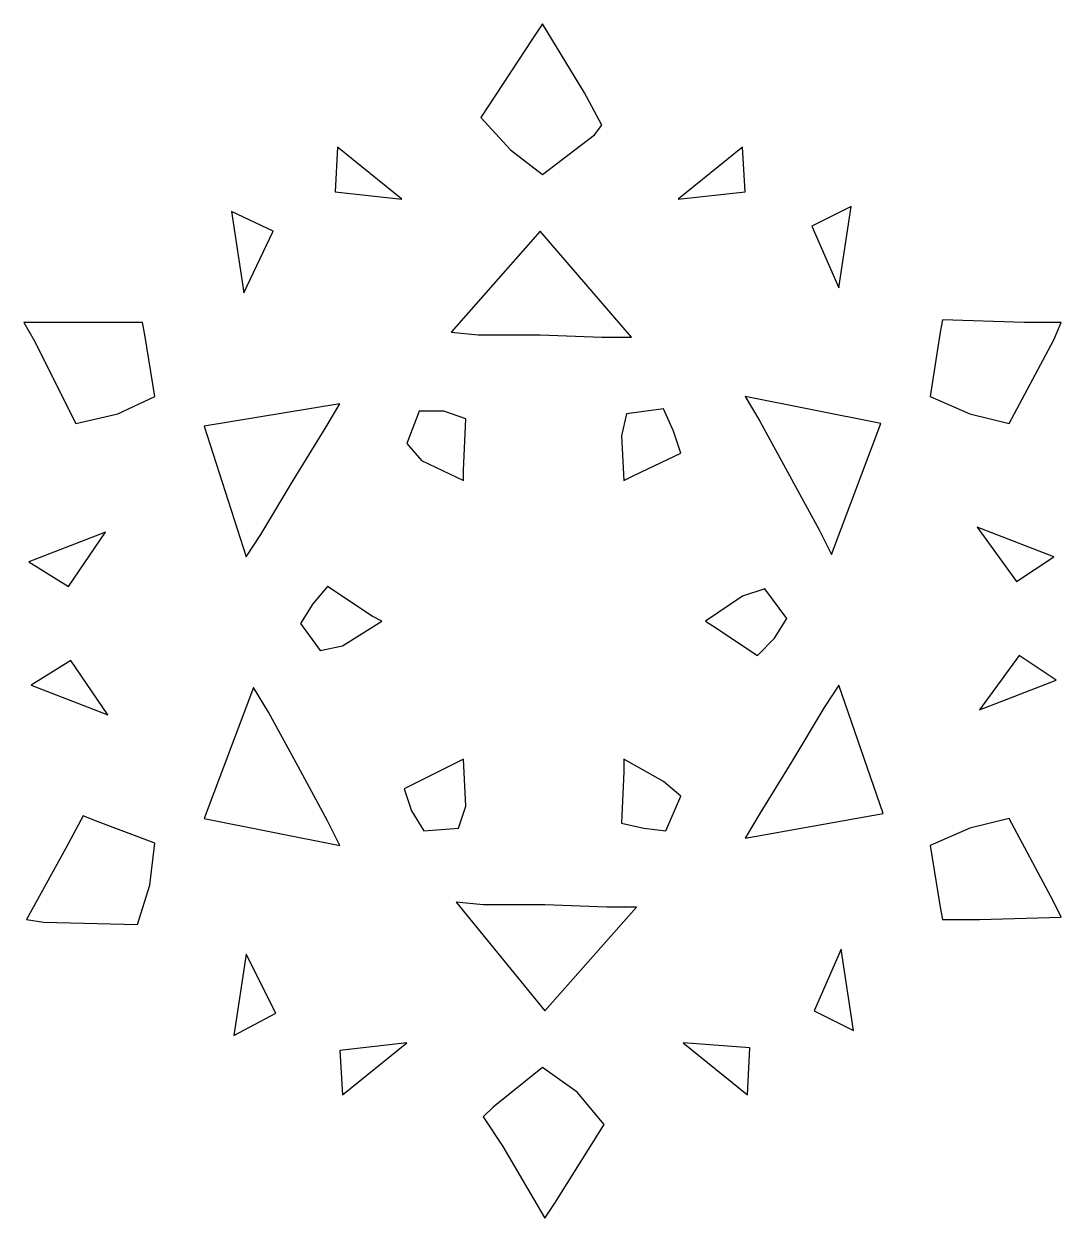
# Model space of a CAD drawing. Header units: centimetres. Extents: x -33.8 to 29.1, y -41.9 to 41.6.
# Drawn here: x -30.32 to -25.36, y -17.02 to -11.32 of the extents above; entities that cross this region are included whole.
import ezdxf

# ---------------------------------------------------------------- set-up
doc = ezdxf.new("R2010")
doc.units = ezdxf.units.CM
doc.header["$MEASUREMENT"] = 0
doc.layers.add('layer 1', color=7, linetype='Continuous')

msp = doc.modelspace()

# ---------------------------------------------------------------- linework, layer by layer
at = {"layer": 'layer 1', "color": 177}
for points, knots in [([(-27.88754, -11.39165), (-27.88754, -11.39165), (-27.88754, -11.39165), (-27.88754, -11.39165), (-27.88754, -11.39165), (-27.88754, -11.39165), (-27.84038, -11.32095), (-27.84038, -11.32095), (-27.84038, -11.32095), (-27.84038, -11.32095), (-27.63995, -11.65095), (-27.63995, -11.65095), (-27.63995, -11.65095), (-27.63995, -11.65095), (-27.55741, -11.80413), (-27.55741, -11.80413), (-27.55741, -11.80413), (-27.55741, -11.80413), (-27.59279, -11.85129), (-27.59279, -11.85129), (-27.59279, -11.85129), (-27.59279, -11.85129), (-27.84038, -12.03983), (-27.84038, -12.03983), (-27.84038, -12.03983), (-27.84038, -12.03983), (-27.99365, -11.922), (-27.99365, -11.922), (-27.99365, -11.922), (-27.99365, -11.922), (-28.13516, -11.76878), (-28.13516, -11.76878), (-28.13516, -11.76878), (-28.13516, -11.76878), (-27.88754, -11.39165), (-27.88754, -11.39165)], [0, 0, 0, 0, 0.1, 0.1, 0.1, 0.1, 0.2, 0.2, 0.2, 0.2, 0.3, 0.3, 0.3, 0.3, 0.4, 0.4, 0.4, 0.4, 0.5, 0.5, 0.5, 0.5, 0.6, 0.6, 0.6, 0.6, 0.7, 0.7, 0.7, 0.7, 0.8, 0.8, 0.8, 0.8, 1, 1, 1, 1]), ([(-28.819, -11.91021), (-28.819, -11.91021), (-28.819, -11.91021), (-28.819, -11.91021), (-28.819, -11.91021), (-28.819, -11.91021), (-28.51246, -12.1577), (-28.51246, -12.1577), (-28.51246, -12.1577), (-28.51246, -12.1577), (-28.83081, -12.12235), (-28.83081, -12.12235), (-28.83081, -12.12235), (-28.83081, -12.12235), (-28.819, -11.91021), (-28.819, -11.91021)], [0, 0, 0, 0, 0.2, 0.2, 0.2, 0.2, 0.4, 0.4, 0.4, 0.4, 0.6, 0.6, 0.6, 0.6, 1, 1, 1, 1]), ([(-26.88537, -11.91021), (-26.88537, -11.91021), (-26.88537, -11.91021), (-26.88537, -11.91021), (-26.88537, -11.91021), (-26.88537, -11.91021), (-26.87355, -12.12235), (-26.87355, -12.12235), (-26.87355, -12.12235), (-26.87355, -12.12235), (-27.1919, -12.1577), (-27.1919, -12.1577), (-27.1919, -12.1577), (-27.1919, -12.1577), (-26.88537, -11.91021), (-26.88537, -11.91021)], [0, 0, 0, 0, 0.2, 0.2, 0.2, 0.2, 0.4, 0.4, 0.4, 0.4, 0.6, 0.6, 0.6, 0.6, 1, 1, 1, 1]), ([(-26.36656, -12.19305), (-26.36656, -12.19305), (-26.36656, -12.19305), (-26.36656, -12.19305), (-26.36656, -12.19305), (-26.36656, -12.19305), (-26.42553, -12.58196), (-26.42553, -12.58196), (-26.42553, -12.58196), (-26.42553, -12.58196), (-26.55523, -12.28734), (-26.55523, -12.28734), (-26.55523, -12.28734), (-26.55523, -12.28734), (-26.36656, -12.19305), (-26.36656, -12.19305)], [0, 0, 0, 0, 0.2, 0.2, 0.2, 0.2, 0.4, 0.4, 0.4, 0.4, 0.6, 0.6, 0.6, 0.6, 1, 1, 1, 1]), ([(-29.12556, -12.31088), (-29.12556, -12.31088), (-29.12556, -12.31088), (-29.12556, -12.31088), (-29.12556, -12.31088), (-29.12556, -12.31088), (-29.26705, -12.60553), (-29.26705, -12.60553), (-29.26705, -12.60553), (-29.26705, -12.60553), (-29.32599, -12.21661), (-29.32599, -12.21661), (-29.32599, -12.21661), (-29.32599, -12.21661), (-29.12556, -12.31088), (-29.12556, -12.31088)], [0, 0, 0, 0, 0.2, 0.2, 0.2, 0.2, 0.4, 0.4, 0.4, 0.4, 0.6, 0.6, 0.6, 0.6, 1, 1, 1, 1]), ([(-27.85219, -12.31088), (-27.85219, -12.31088), (-27.85219, -12.31088), (-27.85219, -12.31088), (-27.85219, -12.31088), (-27.85219, -12.31088), (-27.41593, -12.81766), (-27.41593, -12.81766), (-27.41593, -12.81766), (-27.41593, -12.81766), (-27.55741, -12.81766), (-27.55741, -12.81766), (-27.55741, -12.81766), (-27.55741, -12.81766), (-27.85219, -12.80588), (-27.85219, -12.80588), (-27.85219, -12.80588), (-27.85219, -12.80588), (-28.14695, -12.80588), (-28.14695, -12.80588), (-28.14695, -12.80588), (-28.14695, -12.80588), (-28.27665, -12.79409), (-28.27665, -12.79409), (-28.27665, -12.79409), (-28.27665, -12.79409), (-27.85219, -12.31088), (-27.85219, -12.31088)], [0, 0, 0, 0, 0.125, 0.125, 0.125, 0.125, 0.25, 0.25, 0.25, 0.25, 0.375, 0.375, 0.375, 0.375, 0.5, 0.5, 0.5, 0.5, 0.625, 0.625, 0.625, 0.625, 0.75, 0.75, 0.75, 0.75, 1, 1, 1, 1]), ([(-29.86836, -13.18301), (-29.86836, -13.18301), (-29.86836, -13.18301), (-29.86836, -13.18301), (-29.86836, -13.18301), (-29.86836, -13.18301), (-30.0688, -13.23014), (-30.0688, -13.23014), (-30.0688, -13.23014), (-30.0688, -13.23014), (-30.26925, -12.82944), (-30.26925, -12.82944), (-30.26925, -12.82944), (-30.26925, -12.82944), (-30.31641, -12.74693), (-30.31641, -12.74693), (-30.31641, -12.74693), (-30.31641, -12.74693), (-29.92731, -12.74693), (-29.92731, -12.74693), (-29.92731, -12.74693), (-29.92731, -12.74693), (-29.75045, -12.74693), (-29.75045, -12.74693), (-29.75045, -12.74693), (-29.75045, -12.74693), (-29.73866, -12.80588), (-29.73866, -12.80588), (-29.73866, -12.80588), (-29.73866, -12.80588), (-29.6915, -13.10049), (-29.6915, -13.10049), (-29.6915, -13.10049), (-29.6915, -13.10049), (-29.86836, -13.18301), (-29.86836, -13.18301)], [0, 0, 0, 0, 0.1, 0.1, 0.1, 0.1, 0.2, 0.2, 0.2, 0.2, 0.3, 0.3, 0.3, 0.3, 0.4, 0.4, 0.4, 0.4, 0.5, 0.5, 0.5, 0.5, 0.6, 0.6, 0.6, 0.6, 0.7, 0.7, 0.7, 0.7, 0.8, 0.8, 0.8, 0.8, 1, 1, 1, 1]), ([(-25.39973, -12.82944), (-25.39973, -12.82944), (-25.39973, -12.82944), (-25.39973, -12.82944), (-25.39973, -12.82944), (-25.39973, -12.82944), (-25.61197, -13.23014), (-25.61197, -13.23014), (-25.61197, -13.23014), (-25.61197, -13.23014), (-25.80062, -13.18301), (-25.80062, -13.18301), (-25.80062, -13.18301), (-25.80062, -13.18301), (-25.98926, -13.10049), (-25.98926, -13.10049), (-25.98926, -13.10049), (-25.98926, -13.10049), (-25.9421, -12.79409), (-25.9421, -12.79409), (-25.9421, -12.79409), (-25.9421, -12.79409), (-25.93032, -12.73517), (-25.93032, -12.73517), (-25.93032, -12.73517), (-25.93032, -12.73517), (-25.54124, -12.74693), (-25.54124, -12.74693), (-25.54124, -12.74693), (-25.54124, -12.74693), (-25.36438, -12.74693), (-25.36438, -12.74693), (-25.36438, -12.74693), (-25.36438, -12.74693), (-25.39973, -12.82944), (-25.39973, -12.82944)], [0, 0, 0, 0, 0.1, 0.1, 0.1, 0.1, 0.2, 0.2, 0.2, 0.2, 0.3, 0.3, 0.3, 0.3, 0.4, 0.4, 0.4, 0.4, 0.5, 0.5, 0.5, 0.5, 0.6, 0.6, 0.6, 0.6, 0.7, 0.7, 0.7, 0.7, 0.8, 0.8, 0.8, 0.8, 1, 1, 1, 1]), ([(-26.22507, -13.23014), (-26.22507, -13.23014), (-26.22507, -13.23014), (-26.22507, -13.23014), (-26.22507, -13.23014), (-26.22507, -13.23014), (-26.46088, -13.85473), (-26.46088, -13.85473), (-26.46088, -13.85473), (-26.46088, -13.85473), (-26.51985, -13.73689), (-26.51985, -13.73689), (-26.51985, -13.73689), (-26.51985, -13.73689), (-26.66134, -13.47762), (-26.66134, -13.47762), (-26.66134, -13.47762), (-26.66134, -13.47762), (-26.80283, -13.21836), (-26.80283, -13.21836), (-26.80283, -13.21836), (-26.80283, -13.21836), (-26.87355, -13.10049), (-26.87355, -13.10049), (-26.87355, -13.10049), (-26.87355, -13.10049), (-26.22507, -13.23014), (-26.22507, -13.23014)], [0, 0, 0, 0, 0.125, 0.125, 0.125, 0.125, 0.25, 0.25, 0.25, 0.25, 0.375, 0.375, 0.375, 0.375, 0.5, 0.5, 0.5, 0.5, 0.625, 0.625, 0.625, 0.625, 0.75, 0.75, 0.75, 0.75, 1, 1, 1, 1]), ([(-28.80721, -13.13585), (-28.80721, -13.13585), (-28.80721, -13.13585), (-28.80721, -13.13585), (-28.80721, -13.13585), (-28.80721, -13.13585), (-28.87797, -13.25371), (-28.87797, -13.25371), (-28.87797, -13.25371), (-28.87797, -13.25371), (-29.03124, -13.50119), (-29.03124, -13.50119), (-29.03124, -13.50119), (-29.03124, -13.50119), (-29.18451, -13.76046), (-29.18451, -13.76046), (-29.18451, -13.76046), (-29.18451, -13.76046), (-29.25526, -13.86654), (-29.25526, -13.86654), (-29.25526, -13.86654), (-29.25526, -13.86654), (-29.45569, -13.24192), (-29.45569, -13.24192), (-29.45569, -13.24192), (-29.45569, -13.24192), (-28.80721, -13.13585), (-28.80721, -13.13585)], [0, 0, 0, 0, 0.125, 0.125, 0.125, 0.125, 0.25, 0.25, 0.25, 0.25, 0.375, 0.375, 0.375, 0.375, 0.5, 0.5, 0.5, 0.5, 0.625, 0.625, 0.625, 0.625, 0.75, 0.75, 0.75, 0.75, 1, 1, 1, 1]), ([(-28.42992, -13.17122), (-28.42992, -13.17122), (-28.42992, -13.17122), (-28.42992, -13.17122), (-28.42992, -13.17122), (-28.42992, -13.17122), (-28.31203, -13.17122), (-28.31203, -13.17122), (-28.31203, -13.17122), (-28.31203, -13.17122), (-28.20589, -13.20657), (-28.20589, -13.20657), (-28.20589, -13.20657), (-28.20589, -13.20657), (-28.21768, -13.45406), (-28.21768, -13.45406), (-28.21768, -13.45406), (-28.21768, -13.45406), (-28.21768, -13.50119), (-28.21768, -13.50119), (-28.21768, -13.50119), (-28.21768, -13.50119), (-28.41813, -13.40692), (-28.41813, -13.40692), (-28.41813, -13.40692), (-28.41813, -13.40692), (-28.48886, -13.32441), (-28.48886, -13.32441), (-28.48886, -13.32441), (-28.48886, -13.32441), (-28.42992, -13.17122), (-28.42992, -13.17122)], [0, 0, 0, 0, 0.1111111, 0.1111111, 0.1111111, 0.1111111, 0.2222222, 0.2222222, 0.2222222, 0.2222222, 0.3333333, 0.3333333, 0.3333333, 0.3333333, 0.4444444, 0.4444444, 0.4444444, 0.4444444, 0.5555556, 0.5555556, 0.5555556, 0.5555556, 0.6666667, 0.6666667, 0.6666667, 0.6666667, 0.7777778, 0.7777778, 0.7777778, 0.7777778, 1, 1, 1, 1]), ([(-27.40414, -13.47762), (-27.40414, -13.47762), (-27.40414, -13.47762), (-27.40414, -13.47762), (-27.40414, -13.47762), (-27.40414, -13.47762), (-27.45131, -13.50119), (-27.45131, -13.50119), (-27.45131, -13.50119), (-27.45131, -13.50119), (-27.46309, -13.28906), (-27.46309, -13.28906), (-27.46309, -13.28906), (-27.46309, -13.28906), (-27.43949, -13.18301), (-27.43949, -13.18301), (-27.43949, -13.18301), (-27.43949, -13.18301), (-27.26266, -13.15941), (-27.26266, -13.15941), (-27.26266, -13.15941), (-27.26266, -13.15941), (-27.2155, -13.26549), (-27.2155, -13.26549), (-27.2155, -13.26549), (-27.2155, -13.26549), (-27.18012, -13.37157), (-27.18012, -13.37157), (-27.18012, -13.37157), (-27.18012, -13.37157), (-27.40414, -13.47762), (-27.40414, -13.47762)], [0, 0, 0, 0, 0.1111111, 0.1111111, 0.1111111, 0.1111111, 0.2222222, 0.2222222, 0.2222222, 0.2222222, 0.3333333, 0.3333333, 0.3333333, 0.3333333, 0.4444444, 0.4444444, 0.4444444, 0.4444444, 0.5555556, 0.5555556, 0.5555556, 0.5555556, 0.6666667, 0.6666667, 0.6666667, 0.6666667, 0.7777778, 0.7777778, 0.7777778, 0.7777778, 1, 1, 1, 1]), ([(-25.57659, -13.98437), (-25.57659, -13.98437), (-25.57659, -13.98437), (-25.57659, -13.98437), (-25.57659, -13.98437), (-25.57659, -13.98437), (-25.76524, -13.72511), (-25.76524, -13.72511), (-25.76524, -13.72511), (-25.76524, -13.72511), (-25.39973, -13.86654), (-25.39973, -13.86654), (-25.39973, -13.86654), (-25.39973, -13.86654), (-25.57659, -13.98437), (-25.57659, -13.98437)], [0, 0, 0, 0, 0.2, 0.2, 0.2, 0.2, 0.4, 0.4, 0.4, 0.4, 0.6, 0.6, 0.6, 0.6, 1, 1, 1, 1]), ([(-30.10417, -14.00797), (-30.10417, -14.00797), (-30.10417, -14.00797), (-30.10417, -14.00797), (-30.10417, -14.00797), (-30.10417, -14.00797), (-30.29282, -13.89011), (-30.29282, -13.89011), (-30.29282, -13.89011), (-30.29282, -13.89011), (-29.92731, -13.74867), (-29.92731, -13.74867), (-29.92731, -13.74867), (-29.92731, -13.74867), (-30.10417, -14.00797), (-30.10417, -14.00797)], [0, 0, 0, 0, 0.2, 0.2, 0.2, 0.2, 0.4, 0.4, 0.4, 0.4, 0.6, 0.6, 0.6, 0.6, 1, 1, 1, 1]), ([(-28.60678, -14.17294), (-28.60678, -14.17294), (-28.60678, -14.17294), (-28.60678, -14.17294), (-28.60678, -14.17294), (-28.60678, -14.17294), (-28.79543, -14.29078), (-28.79543, -14.29078), (-28.79543, -14.29078), (-28.79543, -14.29078), (-28.90154, -14.31437), (-28.90154, -14.31437), (-28.90154, -14.31437), (-28.90154, -14.31437), (-28.99586, -14.18472), (-28.99586, -14.18472), (-28.99586, -14.18472), (-28.99586, -14.18472), (-28.93691, -14.09045), (-28.93691, -14.09045), (-28.93691, -14.09045), (-28.93691, -14.09045), (-28.86618, -14.00797), (-28.86618, -14.00797), (-28.86618, -14.00797), (-28.86618, -14.00797), (-28.65394, -14.14937), (-28.65394, -14.14937), (-28.65394, -14.14937), (-28.65394, -14.14937), (-28.60678, -14.17294), (-28.60678, -14.17294)], [0, 0, 0, 0, 0.1111111, 0.1111111, 0.1111111, 0.1111111, 0.2222222, 0.2222222, 0.2222222, 0.2222222, 0.3333333, 0.3333333, 0.3333333, 0.3333333, 0.4444444, 0.4444444, 0.4444444, 0.4444444, 0.5555556, 0.5555556, 0.5555556, 0.5555556, 0.6666667, 0.6666667, 0.6666667, 0.6666667, 0.7777778, 0.7777778, 0.7777778, 0.7777778, 1, 1, 1, 1]), ([(-26.67312, -14.16116), (-26.67312, -14.16116), (-26.67312, -14.16116), (-26.67312, -14.16116), (-26.67312, -14.16116), (-26.67312, -14.16116), (-26.73207, -14.25542), (-26.73207, -14.25542), (-26.73207, -14.25542), (-26.73207, -14.25542), (-26.81461, -14.33794), (-26.81461, -14.33794), (-26.81461, -14.33794), (-26.81461, -14.33794), (-27.02685, -14.19651), (-27.02685, -14.19651), (-27.02685, -14.19651), (-27.02685, -14.19651), (-27.0622, -14.17294), (-27.0622, -14.17294), (-27.0622, -14.17294), (-27.0622, -14.17294), (-26.88537, -14.05508), (-26.88537, -14.05508), (-26.88537, -14.05508), (-26.88537, -14.05508), (-26.77923, -14.01975), (-26.77923, -14.01975), (-26.77923, -14.01975), (-26.77923, -14.01975), (-26.67312, -14.16116), (-26.67312, -14.16116)], [0, 0, 0, 0, 0.1111111, 0.1111111, 0.1111111, 0.1111111, 0.2222222, 0.2222222, 0.2222222, 0.2222222, 0.3333333, 0.3333333, 0.3333333, 0.3333333, 0.4444444, 0.4444444, 0.4444444, 0.4444444, 0.5555556, 0.5555556, 0.5555556, 0.5555556, 0.6666667, 0.6666667, 0.6666667, 0.6666667, 0.7777778, 0.7777778, 0.7777778, 0.7777778, 1, 1, 1, 1]), ([(-29.91553, -14.62077), (-29.91553, -14.62077), (-29.91553, -14.62077), (-29.91553, -14.62077), (-29.91553, -14.62077), (-29.91553, -14.62077), (-30.28104, -14.47934), (-30.28104, -14.47934), (-30.28104, -14.47934), (-30.28104, -14.47934), (-30.09239, -14.3615), (-30.09239, -14.3615), (-30.09239, -14.3615), (-30.09239, -14.3615), (-29.91553, -14.62077), (-29.91553, -14.62077)], [0, 0, 0, 0, 0.2, 0.2, 0.2, 0.2, 0.4, 0.4, 0.4, 0.4, 0.6, 0.6, 0.6, 0.6, 1, 1, 1, 1]), ([(-25.38795, -14.4558), (-25.38795, -14.4558), (-25.38795, -14.4558), (-25.38795, -14.4558), (-25.38795, -14.4558), (-25.38795, -14.4558), (-25.75346, -14.5972), (-25.75346, -14.5972), (-25.75346, -14.5972), (-25.75346, -14.5972), (-25.56481, -14.33794), (-25.56481, -14.33794), (-25.56481, -14.33794), (-25.56481, -14.33794), (-25.38795, -14.4558), (-25.38795, -14.4558)], [0, 0, 0, 0, 0.2, 0.2, 0.2, 0.2, 0.4, 0.4, 0.4, 0.4, 0.6, 0.6, 0.6, 0.6, 1, 1, 1, 1]), ([(-26.87355, -15.21003), (-26.87355, -15.21003), (-26.87355, -15.21003), (-26.87355, -15.21003), (-26.87355, -15.21003), (-26.87355, -15.21003), (-26.80283, -15.09217), (-26.80283, -15.09217), (-26.80283, -15.09217), (-26.80283, -15.09217), (-26.64953, -14.84471), (-26.64953, -14.84471), (-26.64953, -14.84471), (-26.64953, -14.84471), (-26.49626, -14.58542), (-26.49626, -14.58542), (-26.49626, -14.58542), (-26.49626, -14.58542), (-26.42553, -14.47934), (-26.42553, -14.47934), (-26.42553, -14.47934), (-26.42553, -14.47934), (-26.21329, -15.09217), (-26.21329, -15.09217), (-26.21329, -15.09217), (-26.21329, -15.09217), (-26.87355, -15.21003), (-26.87355, -15.21003)], [0, 0, 0, 0, 0.125, 0.125, 0.125, 0.125, 0.25, 0.25, 0.25, 0.25, 0.375, 0.375, 0.375, 0.375, 0.5, 0.5, 0.5, 0.5, 0.625, 0.625, 0.625, 0.625, 0.75, 0.75, 0.75, 0.75, 1, 1, 1, 1]), ([(-29.45569, -15.11574), (-29.45569, -15.11574), (-29.45569, -15.11574), (-29.45569, -15.11574), (-29.45569, -15.11574), (-29.45569, -15.11574), (-29.21988, -14.49112), (-29.21988, -14.49112), (-29.21988, -14.49112), (-29.21988, -14.49112), (-29.14916, -14.60899), (-29.14916, -14.60899), (-29.14916, -14.60899), (-29.14916, -14.60899), (-29.00767, -14.86825), (-29.00767, -14.86825), (-29.00767, -14.86825), (-29.00767, -14.86825), (-28.86618, -15.12752), (-28.86618, -15.12752), (-28.86618, -15.12752), (-28.86618, -15.12752), (-28.80721, -15.24538), (-28.80721, -15.24538), (-28.80721, -15.24538), (-28.80721, -15.24538), (-29.45569, -15.11574), (-29.45569, -15.11574)], [0, 0, 0, 0, 0.125, 0.125, 0.125, 0.125, 0.25, 0.25, 0.25, 0.25, 0.375, 0.375, 0.375, 0.375, 0.5, 0.5, 0.5, 0.5, 0.625, 0.625, 0.625, 0.625, 0.75, 0.75, 0.75, 0.75, 1, 1, 1, 1]), ([(-28.4653, -15.08041), (-28.4653, -15.08041), (-28.4653, -15.08041), (-28.4653, -15.08041), (-28.4653, -15.08041), (-28.4653, -15.08041), (-28.50065, -14.97433), (-28.50065, -14.97433), (-28.50065, -14.97433), (-28.50065, -14.97433), (-28.26484, -14.8565), (-28.26484, -14.8565), (-28.26484, -14.8565), (-28.26484, -14.8565), (-28.21768, -14.8329), (-28.21768, -14.8329), (-28.21768, -14.8329), (-28.21768, -14.8329), (-28.20589, -15.05682), (-28.20589, -15.05682), (-28.20589, -15.05682), (-28.20589, -15.05682), (-28.24127, -15.1629), (-28.24127, -15.1629), (-28.24127, -15.1629), (-28.24127, -15.1629), (-28.40635, -15.17468), (-28.40635, -15.17468), (-28.40635, -15.17468), (-28.40635, -15.17468), (-28.4653, -15.08041), (-28.4653, -15.08041)], [0, 0, 0, 0, 0.1111111, 0.1111111, 0.1111111, 0.1111111, 0.2222222, 0.2222222, 0.2222222, 0.2222222, 0.3333333, 0.3333333, 0.3333333, 0.3333333, 0.4444444, 0.4444444, 0.4444444, 0.4444444, 0.5555556, 0.5555556, 0.5555556, 0.5555556, 0.6666667, 0.6666667, 0.6666667, 0.6666667, 0.7777778, 0.7777778, 0.7777778, 0.7777778, 1, 1, 1, 1]), ([(-27.25085, -15.17468), (-27.25085, -15.17468), (-27.25085, -15.17468), (-27.25085, -15.17468), (-27.25085, -15.17468), (-27.25085, -15.17468), (-27.35698, -15.1629), (-27.35698, -15.1629), (-27.35698, -15.1629), (-27.35698, -15.1629), (-27.46309, -15.13933), (-27.46309, -15.13933), (-27.46309, -15.13933), (-27.46309, -15.13933), (-27.45131, -14.89182), (-27.45131, -14.89182), (-27.45131, -14.89182), (-27.45131, -14.89182), (-27.45131, -14.8329), (-27.45131, -14.8329), (-27.45131, -14.8329), (-27.45131, -14.8329), (-27.26266, -14.93898), (-27.26266, -14.93898), (-27.26266, -14.93898), (-27.26266, -14.93898), (-27.18012, -15.00969), (-27.18012, -15.00969), (-27.18012, -15.00969), (-27.18012, -15.00969), (-27.25085, -15.17468), (-27.25085, -15.17468)], [0, 0, 0, 0, 0.1111111, 0.1111111, 0.1111111, 0.1111111, 0.2222222, 0.2222222, 0.2222222, 0.2222222, 0.3333333, 0.3333333, 0.3333333, 0.3333333, 0.4444444, 0.4444444, 0.4444444, 0.4444444, 0.5555556, 0.5555556, 0.5555556, 0.5555556, 0.6666667, 0.6666667, 0.6666667, 0.6666667, 0.7777778, 0.7777778, 0.7777778, 0.7777778, 1, 1, 1, 1]), ([(-29.7151, -15.43395), (-29.7151, -15.43395), (-29.7151, -15.43395), (-29.7151, -15.43395), (-29.7151, -15.43395), (-29.7151, -15.43395), (-29.77404, -15.62251), (-29.77404, -15.62251), (-29.77404, -15.62251), (-29.77404, -15.62251), (-30.22209, -15.6107), (-30.22209, -15.6107), (-30.22209, -15.6107), (-30.22209, -15.6107), (-30.3046, -15.59892), (-30.3046, -15.59892), (-30.3046, -15.59892), (-30.3046, -15.59892), (-30.11596, -15.25717), (-30.11596, -15.25717), (-30.11596, -15.25717), (-30.11596, -15.25717), (-30.03344, -15.10395), (-30.03344, -15.10395), (-30.03344, -15.10395), (-30.03344, -15.10395), (-29.9745, -15.12752), (-29.9745, -15.12752), (-29.9745, -15.12752), (-29.9745, -15.12752), (-29.6915, -15.2336), (-29.6915, -15.2336), (-29.6915, -15.2336), (-29.6915, -15.2336), (-29.7151, -15.43395), (-29.7151, -15.43395)], [0, 0, 0, 0, 0.1, 0.1, 0.1, 0.1, 0.2, 0.2, 0.2, 0.2, 0.3, 0.3, 0.3, 0.3, 0.4, 0.4, 0.4, 0.4, 0.5, 0.5, 0.5, 0.5, 0.6, 0.6, 0.6, 0.6, 0.7, 0.7, 0.7, 0.7, 0.8, 0.8, 0.8, 0.8, 1, 1, 1, 1]), ([(-25.75346, -15.59892), (-25.75346, -15.59892), (-25.75346, -15.59892), (-25.75346, -15.59892), (-25.75346, -15.59892), (-25.75346, -15.59892), (-25.93032, -15.59892), (-25.93032, -15.59892), (-25.93032, -15.59892), (-25.93032, -15.59892), (-25.9421, -15.54), (-25.9421, -15.54), (-25.9421, -15.54), (-25.9421, -15.54), (-25.98926, -15.24538), (-25.98926, -15.24538), (-25.98926, -15.24538), (-25.98926, -15.24538), (-25.80062, -15.1629), (-25.80062, -15.1629), (-25.80062, -15.1629), (-25.80062, -15.1629), (-25.61197, -15.11574), (-25.61197, -15.11574), (-25.61197, -15.11574), (-25.61197, -15.11574), (-25.39973, -15.51643), (-25.39973, -15.51643), (-25.39973, -15.51643), (-25.39973, -15.51643), (-25.36438, -15.58716), (-25.36438, -15.58716), (-25.36438, -15.58716), (-25.36438, -15.58716), (-25.75346, -15.59892), (-25.75346, -15.59892)], [0, 0, 0, 0, 0.1, 0.1, 0.1, 0.1, 0.2, 0.2, 0.2, 0.2, 0.3, 0.3, 0.3, 0.3, 0.4, 0.4, 0.4, 0.4, 0.5, 0.5, 0.5, 0.5, 0.6, 0.6, 0.6, 0.6, 0.7, 0.7, 0.7, 0.7, 0.8, 0.8, 0.8, 0.8, 1, 1, 1, 1]), ([(-27.8286, -16.03497), (-27.8286, -16.03497), (-27.8286, -16.03497), (-27.8286, -16.03497), (-27.8286, -16.03497), (-27.8286, -16.03497), (-28.25306, -15.51643), (-28.25306, -15.51643), (-28.25306, -15.51643), (-28.25306, -15.51643), (-28.12338, -15.52822), (-28.12338, -15.52822), (-28.12338, -15.52822), (-28.12338, -15.52822), (-27.8286, -15.52822), (-27.8286, -15.52822), (-27.8286, -15.52822), (-27.8286, -15.52822), (-27.53385, -15.54), (-27.53385, -15.54), (-27.53385, -15.54), (-27.53385, -15.54), (-27.39233, -15.54), (-27.39233, -15.54), (-27.39233, -15.54), (-27.39233, -15.54), (-27.8286, -16.03497), (-27.8286, -16.03497)], [0, 0, 0, 0, 0.125, 0.125, 0.125, 0.125, 0.25, 0.25, 0.25, 0.25, 0.375, 0.375, 0.375, 0.375, 0.5, 0.5, 0.5, 0.5, 0.625, 0.625, 0.625, 0.625, 0.75, 0.75, 0.75, 0.75, 1, 1, 1, 1]), ([(-26.54342, -16.03497), (-26.54342, -16.03497), (-26.54342, -16.03497), (-26.54342, -16.03497), (-26.54342, -16.03497), (-26.54342, -16.03497), (-26.41372, -15.74035), (-26.41372, -15.74035), (-26.41372, -15.74035), (-26.41372, -15.74035), (-26.35478, -16.12926), (-26.35478, -16.12926), (-26.35478, -16.12926), (-26.35478, -16.12926), (-26.54342, -16.03497), (-26.54342, -16.03497)], [0, 0, 0, 0, 0.2, 0.2, 0.2, 0.2, 0.4, 0.4, 0.4, 0.4, 0.6, 0.6, 0.6, 0.6, 1, 1, 1, 1]), ([(-29.31421, -16.15283), (-29.31421, -16.15283), (-29.31421, -16.15283), (-29.31421, -16.15283), (-29.31421, -16.15283), (-29.31421, -16.15283), (-29.25526, -15.76395), (-29.25526, -15.76395), (-29.25526, -15.76395), (-29.25526, -15.76395), (-29.11378, -16.04675), (-29.11378, -16.04675), (-29.11378, -16.04675), (-29.11378, -16.04675), (-29.31421, -16.15283), (-29.31421, -16.15283)], [0, 0, 0, 0, 0.2, 0.2, 0.2, 0.2, 0.4, 0.4, 0.4, 0.4, 0.6, 0.6, 0.6, 0.6, 1, 1, 1, 1]), ([(-28.79543, -16.43567), (-28.79543, -16.43567), (-28.79543, -16.43567), (-28.79543, -16.43567), (-28.79543, -16.43567), (-28.79543, -16.43567), (-28.80721, -16.22356), (-28.80721, -16.22356), (-28.80721, -16.22356), (-28.80721, -16.22356), (-28.48886, -16.18818), (-28.48886, -16.18818), (-28.48886, -16.18818), (-28.48886, -16.18818), (-28.79543, -16.43567), (-28.79543, -16.43567)], [0, 0, 0, 0, 0.2, 0.2, 0.2, 0.2, 0.4, 0.4, 0.4, 0.4, 0.6, 0.6, 0.6, 0.6, 1, 1, 1, 1]), ([(-26.86177, -16.43567), (-26.86177, -16.43567), (-26.86177, -16.43567), (-26.86177, -16.43567), (-26.86177, -16.43567), (-26.86177, -16.43567), (-27.16834, -16.18818), (-27.16834, -16.18818), (-27.16834, -16.18818), (-27.16834, -16.18818), (-26.84999, -16.21178), (-26.84999, -16.21178), (-26.84999, -16.21178), (-26.84999, -16.21178), (-26.86177, -16.43567), (-26.86177, -16.43567)], [0, 0, 0, 0, 0.2, 0.2, 0.2, 0.2, 0.4, 0.4, 0.4, 0.4, 0.6, 0.6, 0.6, 0.6, 1, 1, 1, 1]), ([(-27.78144, -16.95423), (-27.78144, -16.95423), (-27.78144, -16.95423), (-27.78144, -16.95423), (-27.78144, -16.95423), (-27.78144, -16.95423), (-27.8286, -17.02493), (-27.8286, -17.02493), (-27.8286, -17.02493), (-27.8286, -17.02493), (-28.02903, -16.68315), (-28.02903, -16.68315), (-28.02903, -16.68315), (-28.02903, -16.68315), (-28.12338, -16.54175), (-28.12338, -16.54175), (-28.12338, -16.54175), (-28.12338, -16.54175), (-28.07619, -16.49461), (-28.07619, -16.49461), (-28.07619, -16.49461), (-28.07619, -16.49461), (-27.84038, -16.30605), (-27.84038, -16.30605), (-27.84038, -16.30605), (-27.84038, -16.30605), (-27.67533, -16.42388), (-27.67533, -16.42388), (-27.67533, -16.42388), (-27.67533, -16.42388), (-27.54563, -16.5771), (-27.54563, -16.5771), (-27.54563, -16.5771), (-27.54563, -16.5771), (-27.78144, -16.95423), (-27.78144, -16.95423)], [0, 0, 0, 0, 0.1, 0.1, 0.1, 0.1, 0.2, 0.2, 0.2, 0.2, 0.3, 0.3, 0.3, 0.3, 0.4, 0.4, 0.4, 0.4, 0.5, 0.5, 0.5, 0.5, 0.6, 0.6, 0.6, 0.6, 0.7, 0.7, 0.7, 0.7, 0.8, 0.8, 0.8, 0.8, 1, 1, 1, 1])]:
    msp.add_open_spline(points, degree=3, knots=knots, dxfattribs=at)

doc.saveas('drawing.dxf')
